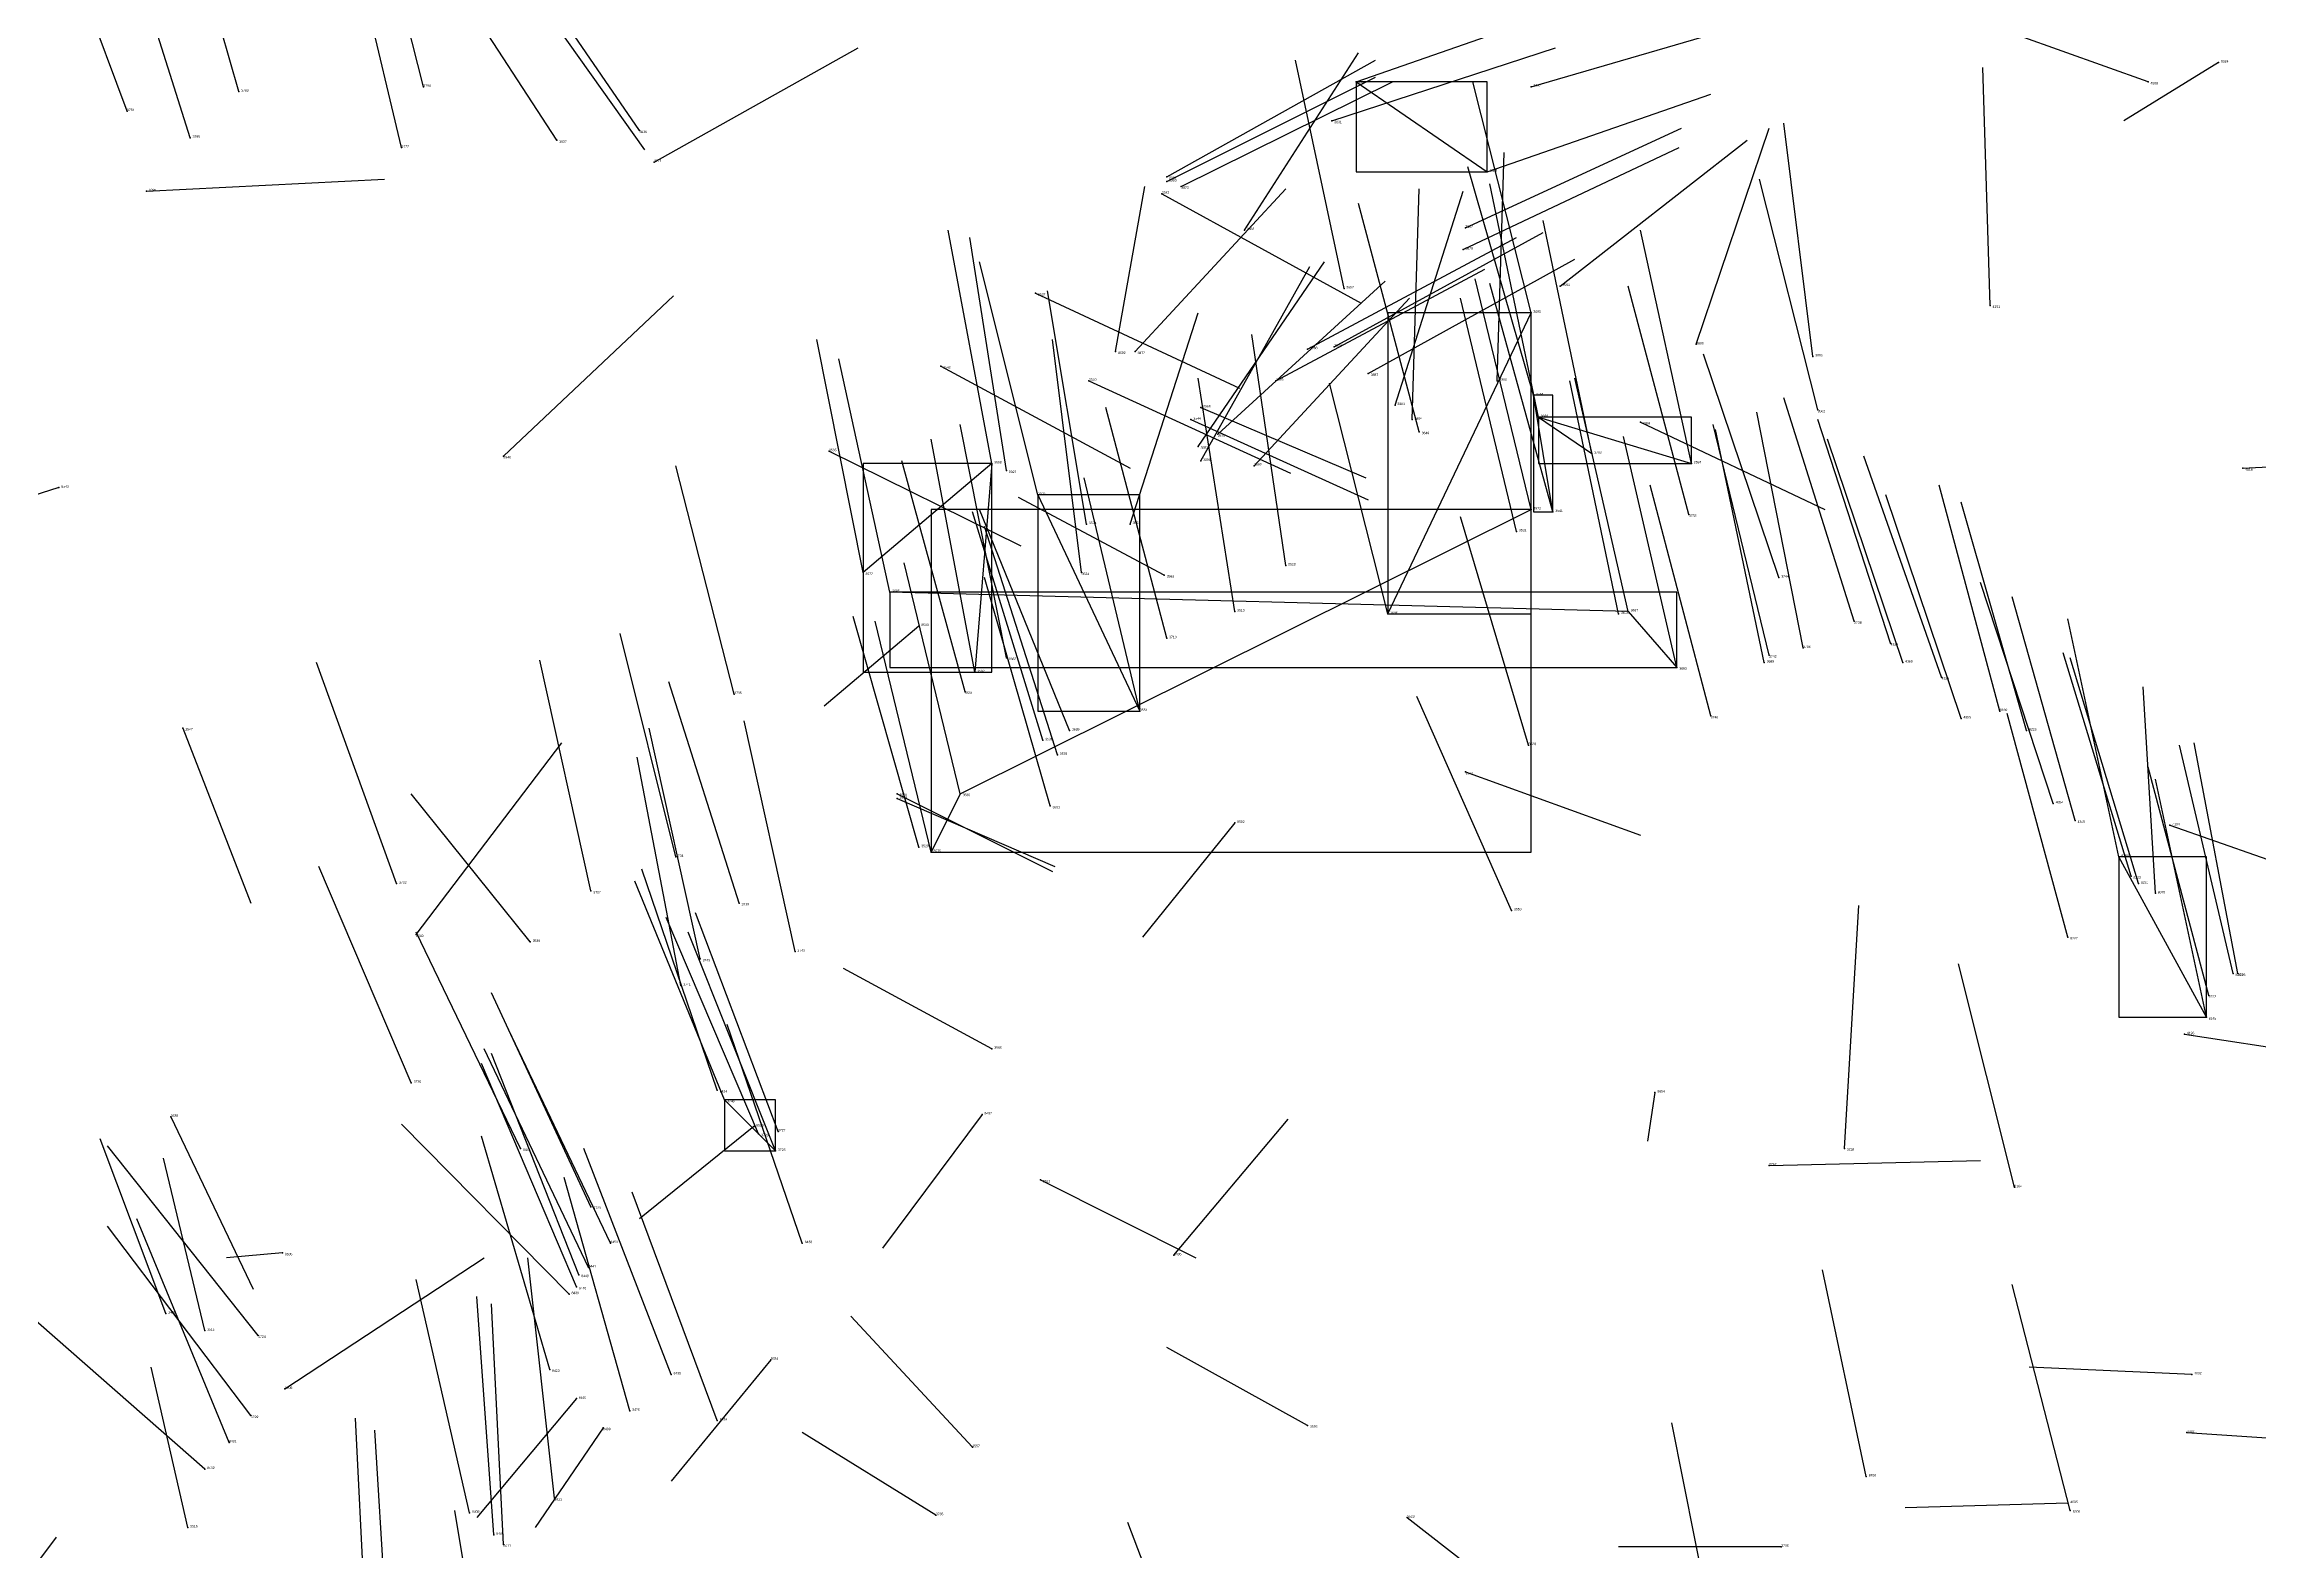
# Model space of a CAD drawing. Extents: x 59.1 to 70.8, y 600.3 to 605.1.
# Drawn here: x 64.224 to 65.136, y 602.825 to 603.445 of the extents above; entities that cross this region are included whole.
import ezdxf

# ---------------------------------------------------------------- set-up
doc = ezdxf.new("R2010")
doc.units = 0
for name, color, linetype in [('Clients', 3, 'CONTINUOUS'), ('Facilities', 3, 'CONTINUOUS'), ('Facilities_lines', 3, 'CONTINUOUS'), ('Min_max_boxes', 1, 'CONTINUOUS'), ('Normals', 1, 'CONTINUOUS'), ('Source_points', 5, 'CONTINUOUS'), ('Text', 3, 'CONTINUOUS')]:
    doc.layers.add(name, color=color, linetype=linetype)

msp = doc.modelspace()

# ---------------------------------------------------------------- linework, layer by layer
at = {"layer": 'Clients', "color": 5}
for p in [(64.818, 603.393, 456.958), (64.836, 603.335, 457.636), (64.837, 603.301, 457.563), (64.861, 603.277, 457.867), (64.902, 603.273, 457.826), (64.836, 603.254, 457.692), (64.561, 603.228, 457.874), (64.572, 603.22, 457.959), (64.607, 603.187, 457.674), (64.896, 603.189, 457.996), (64.675, 603.171, 457.667), (64.589, 603.113, 457.974), (65.078, 603.111, 463.099), (64.525, 602.99, 458.229)]:
    msp.add_point(p, dxfattribs=at)
at = {"layer": 'Facilities', "color": 3}
for p in [(65.119, 603.438, 460.734), (64.38, 603.428, 456.664), (64.764, 603.43, 457.091), (64.836, 603.428, 456.977), (65.09, 603.43, 454.438), (64.304, 603.426, 456.717), (64.258, 603.418, 456.724), (64.469, 603.41, 454.849), (64.754, 603.414, 456.946), (64.284, 603.407, 456.771), (64.371, 603.403, 456.679), (64.435, 603.406, 454.884), (64.475, 603.397, 457.379), (64.686, 603.391, 457.368), (64.266, 603.385, 459.004), (64.684, 603.384, 455.281), (64.686, 603.389, 457.291), (64.692, 603.387, 457.216), (64.718, 603.369, 457.536), (64.809, 603.37, 457.182), (64.808, 603.361, 457.143), (64.848, 603.346, 457.353), (64.632, 603.343, 455.255), (64.759, 603.345, 457.633), (65.025, 603.338, 457.594), (64.665, 603.319, 461.042), (64.673, 603.319, 457.435), (64.744, 603.32, 457.175), (64.755, 603.321, 457.184), (64.904, 603.322, 457.42), (64.593, 603.313, 455.195), (64.769, 603.31, 457.25), (64.952, 603.317, 457.436), (64.654, 603.307, 455.306), (64.731, 603.307, 457.231), (64.822, 603.307, 457.442), (64.696, 603.291, 455.437), (64.7, 603.296, 455.635), (64.78, 603.297, 457.392), (64.787, 603.291, 457.462), (64.839, 603.292, 457.9), (64.954, 603.295, 457.479), (64.707, 603.285, 457.341), (64.79, 603.286, 457.533), (64.881, 603.29, 455.756), (64.413, 603.276, 462.526), (64.547, 603.278, 455.229), (64.614, 603.273, 457.714), (64.699, 603.28, 457.377), (64.7, 603.274, 457.394), (64.62, 603.27, 457.641), (64.722, 603.272, 457.346), (65.129, 603.271, 454.538), (64.23, 603.263, 462.378), (64.633, 603.26, 457.802), (64.653, 603.248, 457.577), (64.671, 603.248, 457.505), (64.83, 603.245, 457.747), (64.845, 603.253, 457.595), (64.901, 603.252, 458.087), (64.651, 603.228, 457.559), (64.685, 603.227, 455.682), (64.735, 603.231, 457.509), (64.938, 603.226, 458.182), (64.714, 603.212, 457.56), (64.777, 603.211, 457.999), (64.872, 603.211, 457.974), (64.876, 603.212, 457.861), (64.584, 603.206, 463.169), (64.686, 603.201, 457.657), (64.969, 603.208, 458.275), (64.62, 603.193, 457.667), (64.932, 603.191, 457.979), (64.934, 603.194, 458.147), (64.948, 603.197, 457.933), (64.984, 603.199, 458.361), (64.989, 603.191, 458.152), (65.005, 603.185, 458.449), (64.508, 603.178, 458.061), (64.603, 603.179, 457.719), (64.281, 603.164, 455.134), (64.646, 603.163, 457.69), (64.91, 603.169, 458.03), (65.013, 603.168, 458.215), (65.029, 603.171, 458.54), (65.04, 603.163, 458.625), (64.635, 603.159, 457.734), (64.835, 603.157, 457.538), (64.641, 603.153, 457.806), (64.809, 603.146, 455.804), (64.575, 603.137, 455.636), (64.601, 603.137, 457.957), (64.575, 603.135, 455.712), (64.638, 603.132, 457.774), (65.051, 603.133, 458.344), (64.714, 603.125, 463.073), (65.06, 603.126, 458.412), (65.099, 603.124, 455.774), (64.484, 603.111, 458.294), (64.584, 603.115, 457.745), (64.369, 603.1, 458.104), (65.083, 603.103, 458.548), (65.086, 603.1, 458.62), (64.449, 603.097, 458.073), (64.51, 603.092, 458.384), (65.093, 603.096, 462.201), (64.828, 603.089, 457.569), (64.377, 603.079, 462.535), (64.424, 603.076, 455.082), (64.533, 603.072, 458.014), (65.057, 603.078, 458.532), (64.494, 603.069, 458.096), (65.125, 603.063, 458.732), (65.127, 603.063, 458.824), (64.486, 603.058, 458.151), (65.115, 603.054, 458.899), (65.114, 603.045, 463.04), (65.105, 603.038, 455.918), (64.614, 603.032, 455.61), (64.375, 603.018, 458.308), (64.501, 603.015, 458.527), (64.504, 603.011, 458.232), (64.887, 603.014, 460.779), (64.276, 603.004, 455.161), (64.516, 603, 463.167), (64.61, 603.005, 462.972), (64.42, 602.991, 458.473), (64.518, 602.997, 458.444), (64.526, 602.998, 458.434), (64.965, 602.991, 458.062), (64.934, 602.984, 456.255), (64.634, 602.978, 455.696), (65.035, 602.975, 459.628), (64.449, 602.967, 458.459), (64.322, 602.948, 462.815), (64.457, 602.952, 458.472), (64.536, 602.952, 458.544), (64.689, 602.947, 462.945), (64.444, 602.939, 458.526), (64.448, 602.942, 458.64), (64.44, 602.931, 458.806), (64.443, 602.934, 458.581), (64.274, 602.923, 455.136), (64.29, 602.916, 455.569), (64.312, 602.914, 458.403), (64.432, 602.9, 459.228), (64.523, 602.904, 462.814), (64.323, 602.892, 461.565), (64.482, 602.898, 458.813), (65.108, 602.898, 455.933), (64.309, 602.881, 458.287), (64.443, 602.888, 462.81), (64.465, 602.883, 458.866), (64.454, 602.876, 463.045), (64.501, 602.879, 458.789), (64.744, 602.877, 455.986), (65.106, 602.874, 456.246), (64.3, 602.87, 458.898), (64.606, 602.868, 455.636), (64.29, 602.859, 458.507), (64.974, 602.856, 460.427), (64.434, 602.847, 459.083), (65.057, 602.845, 455.943), (64.283, 602.835, 455.838), (64.399, 602.841, 459.414), (64.591, 602.84, 456.02), (64.785, 602.839, 455.692), (65.058, 602.842, 459.547), (64.409, 602.832, 459.498), (64.413, 602.828, 459.247), (64.939, 602.827, 456.088)]:
    msp.add_point(p, dxfattribs=at)
at = {"layer": 'Facilities_lines', "color": 3}
for p, q in [((64.764, 603.43, 457.091), (64.818, 603.393, 456.958)), ((64.777, 603.211, 457.999), (64.836, 603.335, 457.636)), ((64.845, 603.253, 457.595), (64.837, 603.301, 457.563)), ((64.839, 603.292, 457.9), (64.902, 603.273, 457.826)), ((64.839, 603.292, 457.9), (64.861, 603.277, 457.867)), ((64.614, 603.273, 457.714), (64.561, 603.228, 457.874)), ((64.614, 603.273, 457.714), (64.607, 603.187, 457.674)), ((64.601, 603.137, 457.957), (64.836, 603.254, 457.692)), ((64.633, 603.26, 457.802), (64.675, 603.171, 457.667)), ((64.876, 603.212, 457.861), (64.572, 603.22, 457.959)), ((64.876, 603.212, 457.861), (64.896, 603.189, 457.996)), ((64.601, 603.137, 457.957), (64.589, 603.113, 457.974)), ((65.114, 603.045, 463.04), (65.078, 603.111, 463.099)), ((64.504, 603.011, 458.232), (64.525, 602.99, 458.229))]:
    msp.add_line(p, q, dxfattribs=at)
at = {"layer": 'Min_max_boxes', "color": 1}
for p, q in [((64.818, 603.43, 456.958), (64.764, 603.43, 456.958)), ((64.764, 603.43, 456.958), (64.764, 603.393, 456.958)), ((64.818, 603.43, 457.091), (64.764, 603.43, 457.091)), ((64.764, 603.43, 457.091), (64.764, 603.393, 457.091)), ((64.764, 603.43, 456.958), (64.764, 603.43, 457.091)), ((64.818, 603.393, 456.958), (64.818, 603.43, 456.958)), ((64.818, 603.393, 457.091), (64.818, 603.43, 457.091)), ((64.818, 603.43, 456.958), (64.818, 603.43, 457.091)), ((64.764, 603.393, 456.958), (64.818, 603.393, 456.958)), ((64.764, 603.393, 457.091), (64.818, 603.393, 457.091)), ((64.764, 603.393, 456.958), (64.764, 603.393, 457.091)), ((64.818, 603.393, 456.958), (64.818, 603.393, 457.091)), ((64.836, 603.335, 457.636), (64.777, 603.335, 457.636)), ((64.777, 603.335, 457.636), (64.777, 603.211, 457.636)), ((64.836, 603.335, 457.999), (64.777, 603.335, 457.999)), ((64.777, 603.335, 457.999), (64.777, 603.211, 457.999)), ((64.777, 603.335, 457.636), (64.777, 603.335, 457.999)), ((64.836, 603.211, 457.636), (64.836, 603.335, 457.636)), ((64.836, 603.211, 457.999), (64.836, 603.335, 457.999)), ((64.836, 603.335, 457.636), (64.836, 603.335, 457.999)), ((64.845, 603.301, 457.563), (64.837, 603.301, 457.563)), ((64.837, 603.301, 457.563), (64.837, 603.253, 457.563)), ((64.845, 603.301, 457.595), (64.837, 603.301, 457.595)), ((64.837, 603.301, 457.595), (64.837, 603.253, 457.595)), ((64.837, 603.301, 457.563), (64.837, 603.301, 457.595)), ((64.845, 603.253, 457.563), (64.845, 603.301, 457.563)), ((64.845, 603.253, 457.595), (64.845, 603.301, 457.595)), ((64.845, 603.301, 457.563), (64.845, 603.301, 457.595)), ((64.902, 603.292, 457.826), (64.839, 603.292, 457.826)), ((64.839, 603.292, 457.826), (64.839, 603.273, 457.826)), ((64.902, 603.292, 457.9), (64.839, 603.292, 457.9)), ((64.839, 603.292, 457.9), (64.839, 603.273, 457.9)), ((64.839, 603.292, 457.826), (64.839, 603.292, 457.9)), ((64.902, 603.273, 457.826), (64.902, 603.292, 457.826)), ((64.902, 603.273, 457.9), (64.902, 603.292, 457.9)), ((64.902, 603.292, 457.826), (64.902, 603.292, 457.9)), ((64.614, 603.273, 457.674), (64.561, 603.273, 457.674)), ((64.561, 603.273, 457.674), (64.561, 603.187, 457.674)), ((64.614, 603.273, 457.874), (64.561, 603.273, 457.874)), ((64.561, 603.273, 457.874), (64.561, 603.187, 457.874)), ((64.561, 603.273, 457.674), (64.561, 603.273, 457.874)), ((64.614, 603.187, 457.674), (64.614, 603.273, 457.674)), ((64.614, 603.187, 457.874), (64.614, 603.273, 457.874)), ((64.614, 603.273, 457.674), (64.614, 603.273, 457.874)), ((64.839, 603.273, 457.826), (64.902, 603.273, 457.826)), ((64.839, 603.273, 457.9), (64.902, 603.273, 457.9)), ((64.839, 603.273, 457.826), (64.839, 603.273, 457.9)), ((64.902, 603.273, 457.826), (64.902, 603.273, 457.9)), ((64.836, 603.254, 457.692), (64.589, 603.254, 457.692)), ((64.589, 603.254, 457.692), (64.589, 603.113, 457.692)), ((64.836, 603.254, 457.974), (64.589, 603.254, 457.974)), ((64.589, 603.254, 457.974), (64.589, 603.113, 457.974)), ((64.589, 603.254, 457.692), (64.589, 603.254, 457.974)), ((64.675, 603.26, 457.667), (64.633, 603.26, 457.667)), ((64.633, 603.26, 457.667), (64.633, 603.171, 457.667)), ((64.675, 603.26, 457.802), (64.633, 603.26, 457.802)), ((64.633, 603.26, 457.802), (64.633, 603.171, 457.802)), ((64.633, 603.26, 457.667), (64.633, 603.26, 457.802)), ((64.675, 603.171, 457.667), (64.675, 603.26, 457.667)), ((64.675, 603.171, 457.802), (64.675, 603.26, 457.802)), ((64.675, 603.26, 457.667), (64.675, 603.26, 457.802)), ((64.836, 603.113, 457.692), (64.836, 603.254, 457.692)), ((64.836, 603.113, 457.974), (64.836, 603.254, 457.974)), ((64.836, 603.254, 457.692), (64.836, 603.254, 457.974)), ((64.837, 603.253, 457.563), (64.845, 603.253, 457.563)), ((64.837, 603.253, 457.595), (64.845, 603.253, 457.595)), ((64.837, 603.253, 457.563), (64.837, 603.253, 457.595)), ((64.845, 603.253, 457.563), (64.845, 603.253, 457.595)), ((64.896, 603.22, 457.861), (64.572, 603.22, 457.861)), ((64.572, 603.22, 457.861), (64.572, 603.189, 457.861)), ((64.896, 603.22, 457.996), (64.572, 603.22, 457.996)), ((64.572, 603.22, 457.996), (64.572, 603.189, 457.996)), ((64.572, 603.22, 457.861), (64.572, 603.22, 457.996)), ((64.896, 603.189, 457.861), (64.896, 603.22, 457.861)), ((64.896, 603.189, 457.996), (64.896, 603.22, 457.996)), ((64.896, 603.22, 457.861), (64.896, 603.22, 457.996)), ((64.777, 603.211, 457.636), (64.836, 603.211, 457.636)), ((64.777, 603.211, 457.999), (64.836, 603.211, 457.999)), ((64.777, 603.211, 457.636), (64.777, 603.211, 457.999)), ((64.836, 603.211, 457.636), (64.836, 603.211, 457.999)), ((64.561, 603.187, 457.674), (64.614, 603.187, 457.674)), ((64.561, 603.187, 457.874), (64.614, 603.187, 457.874)), ((64.561, 603.187, 457.674), (64.561, 603.187, 457.874)), ((64.572, 603.189, 457.861), (64.896, 603.189, 457.861)), ((64.572, 603.189, 457.996), (64.896, 603.189, 457.996)), ((64.572, 603.189, 457.861), (64.572, 603.189, 457.996)), ((64.614, 603.187, 457.674), (64.614, 603.187, 457.874)), ((64.896, 603.189, 457.861), (64.896, 603.189, 457.996)), ((64.633, 603.171, 457.667), (64.675, 603.171, 457.667)), ((64.633, 603.171, 457.802), (64.675, 603.171, 457.802)), ((64.633, 603.171, 457.667), (64.633, 603.171, 457.802)), ((64.675, 603.171, 457.667), (64.675, 603.171, 457.802)), ((64.589, 603.113, 457.692), (64.836, 603.113, 457.692)), ((64.589, 603.113, 457.974), (64.836, 603.113, 457.974)), ((64.589, 603.113, 457.692), (64.589, 603.113, 457.974)), ((64.836, 603.113, 457.692), (64.836, 603.113, 457.974)), ((65.114, 603.111, 463.04), (65.078, 603.111, 463.04)), ((65.078, 603.111, 463.04), (65.078, 603.045, 463.04)), ((65.114, 603.111, 463.099), (65.078, 603.111, 463.099)), ((65.078, 603.111, 463.099), (65.078, 603.045, 463.099)), ((65.078, 603.111, 463.04), (65.078, 603.111, 463.099)), ((65.114, 603.045, 463.04), (65.114, 603.111, 463.04)), ((65.114, 603.045, 463.099), (65.114, 603.111, 463.099)), ((65.114, 603.111, 463.04), (65.114, 603.111, 463.099)), ((65.078, 603.045, 463.04), (65.114, 603.045, 463.04)), ((65.078, 603.045, 463.099), (65.114, 603.045, 463.099)), ((65.078, 603.045, 463.04), (65.078, 603.045, 463.099)), ((65.114, 603.045, 463.04), (65.114, 603.045, 463.099)), ((64.525, 603.011, 458.229), (64.504, 603.011, 458.229)), ((64.504, 603.011, 458.229), (64.504, 602.99, 458.229)), ((64.525, 603.011, 458.232), (64.504, 603.011, 458.232)), ((64.504, 603.011, 458.232), (64.504, 602.99, 458.232)), ((64.504, 603.011, 458.229), (64.504, 603.011, 458.232)), ((64.525, 602.99, 458.229), (64.525, 603.011, 458.229)), ((64.525, 602.99, 458.232), (64.525, 603.011, 458.232)), ((64.525, 603.011, 458.229), (64.525, 603.011, 458.232)), ((64.504, 602.99, 458.229), (64.525, 602.99, 458.229)), ((64.504, 602.99, 458.232), (64.525, 602.99, 458.232)), ((64.504, 602.99, 458.229), (64.504, 602.99, 458.232)), ((64.525, 602.99, 458.229), (64.525, 602.99, 458.232))]:
    msp.add_line(p, q, dxfattribs=at)
at = {"layer": 'Normals', "color": 1}
for p, q in [((64.304, 603.426, 456.717), (64.277, 603.521, 456.699)), ((64.38, 603.428, 456.664), (64.356, 603.524, 456.652)), ((64.258, 603.418, 456.724), (64.225, 603.507, 456.694)), ((64.284, 603.407, 456.771), (64.255, 603.499, 456.745)), ((64.371, 603.403, 456.679), (64.348, 603.5, 456.669)), ((64.435, 603.406, 454.884), (64.39, 603.475, 454.941)), ((64.469, 603.41, 454.849), (64.421, 603.48, 454.902)), ((64.422, 603.471, 454.828), (64.471, 603.402, 454.775)), ((64.764, 603.43, 457.091), (64.856, 603.462, 457.116)), ((64.836, 603.428, 456.977), (64.929, 603.455, 457.001)), ((65.09, 603.43, 454.438), (65.037, 603.449, 454.521)), ((64.475, 603.397, 457.379), (64.559, 603.444, 457.406)), ((64.686, 603.391, 457.368), (64.772, 603.439, 457.387)), ((64.718, 603.369, 457.536), (64.765, 603.442, 457.586)), ((64.759, 603.345, 457.633), (64.739, 603.439, 457.66)), ((64.754, 603.414, 456.946), (64.846, 603.444, 456.972)), ((65.119, 603.438, 460.734), (65.08, 603.414, 460.823)), ((64.686, 603.389, 457.291), (64.772, 603.432, 457.318)), ((64.692, 603.387, 457.216), (64.779, 603.43, 457.241)), ((64.836, 603.335, 457.636), (64.812, 603.43, 457.657)), ((65.025, 603.338, 457.594), (65.022, 603.436, 457.614)), ((64.818, 603.393, 456.958), (64.91, 603.425, 456.982)), ((64.809, 603.37, 457.182), (64.898, 603.411, 457.199)), ((64.904, 603.322, 457.42), (64.934, 603.411, 457.455)), ((64.952, 603.317, 457.436), (64.94, 603.413, 457.463)), ((64.808, 603.361, 457.143), (64.897, 603.403, 457.161)), ((64.822, 603.307, 457.442), (64.825, 603.401, 457.475)), ((64.848, 603.346, 457.353), (64.925, 603.406, 457.376)), ((64.837, 603.301, 457.563), (64.81, 603.395, 457.585)), ((64.266, 603.385, 459.004), (64.364, 603.39, 459.021)), ((64.665, 603.319, 461.042), (64.677, 603.387, 461.115)), ((64.673, 603.319, 457.435), (64.735, 603.386, 457.476)), ((64.684, 603.384, 455.281), (64.766, 603.339, 455.246)), ((64.78, 603.297, 457.392), (64.808, 603.385, 457.43)), ((64.787, 603.291, 457.462), (64.79, 603.386, 457.494)), ((64.839, 603.292, 457.9), (64.819, 603.388, 457.918)), ((64.954, 603.295, 457.479), (64.93, 603.39, 457.499)), ((64.79, 603.286, 457.533), (64.765, 603.38, 457.556)), ((64.861, 603.277, 457.867), (64.841, 603.373, 457.886)), ((64.614, 603.273, 457.714), (64.596, 603.369, 457.734)), ((64.62, 603.27, 457.641), (64.605, 603.366, 457.665)), ((64.744, 603.32, 457.175), (64.83, 603.366, 457.196)), ((64.755, 603.321, 457.184), (64.841, 603.368, 457.203)), ((64.902, 603.273, 457.826), (64.881, 603.369, 457.845)), ((64.633, 603.26, 457.802), (64.609, 603.356, 457.819)), ((64.699, 603.28, 457.377), (64.751, 603.356, 457.416)), ((64.769, 603.31, 457.25), (64.854, 603.357, 457.272)), ((64.7, 603.274, 457.394), (64.745, 603.354, 457.433)), ((64.707, 603.285, 457.341), (64.776, 603.348, 457.377)), ((64.731, 603.307, 457.231), (64.817, 603.353, 457.254)), ((64.836, 603.254, 457.692), (64.813, 603.349, 457.711)), ((64.845, 603.253, 457.595), (64.819, 603.347, 457.617)), ((64.901, 603.252, 458.087), (64.876, 603.346, 458.109)), ((64.413, 603.276, 462.526), (64.483, 603.342, 462.499)), ((64.632, 603.343, 455.255), (64.716, 603.304, 455.218)), ((64.653, 603.248, 457.577), (64.637, 603.344, 457.6)), ((64.722, 603.272, 457.346), (64.786, 603.341, 457.38)), ((64.83, 603.245, 457.747), (64.807, 603.341, 457.764)), ((64.671, 603.248, 457.505), (64.699, 603.335, 457.544)), ((64.561, 603.228, 457.874), (64.542, 603.324, 457.894)), ((64.651, 603.228, 457.559), (64.639, 603.324, 457.585)), ((64.735, 603.231, 457.509), (64.721, 603.326, 457.536)), ((64.938, 603.226, 458.182), (64.907, 603.318, 458.205)), ((64.572, 603.22, 457.959), (64.551, 603.316, 457.978)), ((64.593, 603.313, 455.195), (64.671, 603.271, 455.15)), ((64.654, 603.307, 455.306), (64.737, 603.269, 455.266)), ((64.714, 603.212, 457.56), (64.699, 603.308, 457.585)), ((64.777, 603.211, 457.999), (64.753, 603.306, 458.02)), ((64.872, 603.211, 457.974), (64.852, 603.307, 457.99)), ((64.876, 603.212, 457.861), (64.854, 603.308, 457.881)), ((64.969, 603.208, 458.275), (64.94, 603.3, 458.301)), ((64.686, 603.201, 457.657), (64.661, 603.296, 457.673)), ((64.696, 603.291, 455.437), (64.769, 603.258, 455.377)), ((64.7, 603.296, 455.635), (64.768, 603.267, 455.568)), ((64.948, 603.197, 457.933), (64.929, 603.294, 457.949)), ((64.984, 603.199, 458.361), (64.954, 603.291, 458.387)), ((64.607, 603.187, 457.674), (64.589, 603.283, 457.694)), ((64.62, 603.193, 457.667), (64.601, 603.289, 457.688)), ((64.896, 603.189, 457.996), (64.874, 603.284, 458.016)), ((64.881, 603.29, 455.756), (64.957, 603.254, 455.702)), ((64.934, 603.194, 458.147), (64.911, 603.289, 458.167)), ((64.932, 603.191, 457.979), (64.912, 603.287, 457.996)), ((64.989, 603.191, 458.152), (64.958, 603.283, 458.175)), ((64.547, 603.278, 455.229), (64.626, 603.239, 455.182)), ((64.603, 603.179, 457.719), (64.577, 603.274, 457.734)), ((65.005, 603.185, 458.449), (64.973, 603.276, 458.477)), ((65.129, 603.271, 454.538), (65.206, 603.275, 454.474)), ((64.508, 603.178, 458.061), (64.484, 603.272, 458.084)), ((64.675, 603.171, 457.667), (64.652, 603.267, 457.685)), ((64.91, 603.169, 458.03), (64.885, 603.264, 458.05)), ((65.029, 603.171, 458.54), (65.004, 603.264, 458.567)), ((64.23, 603.263, 462.378), (64.195, 603.252, 462.471)), ((64.646, 603.163, 457.69), (64.609, 603.254, 457.709)), ((64.685, 603.227, 455.682), (64.625, 603.259, 455.755)), ((65.013, 603.168, 458.215), (64.982, 603.26, 458.239)), ((65.04, 603.163, 458.625), (65.013, 603.257, 458.648)), ((64.635, 603.159, 457.734), (64.606, 603.253, 457.753)), ((64.641, 603.153, 457.806), (64.611, 603.247, 457.823)), ((64.835, 603.157, 457.538), (64.807, 603.251, 457.558)), ((64.601, 603.137, 457.957), (64.578, 603.232, 457.976)), ((64.638, 603.132, 457.774), (64.611, 603.226, 457.794)), ((65.051, 603.133, 458.344), (65.021, 603.224, 458.372)), ((65.06, 603.126, 458.412), (65.034, 603.218, 458.442)), ((64.584, 603.115, 457.745), (64.557, 603.21, 457.762)), ((65.078, 603.111, 463.099), (65.057, 603.209, 463.106)), ((64.484, 603.111, 458.294), (64.461, 603.203, 458.325)), ((64.584, 603.206, 463.169), (64.545, 603.173, 463.255)), ((64.589, 603.113, 457.974), (64.566, 603.208, 457.993)), ((64.369, 603.1, 458.104), (64.336, 603.191, 458.13)), ((64.449, 603.097, 458.073), (64.428, 603.192, 458.098)), ((65.083, 603.103, 458.548), (65.055, 603.195, 458.575)), ((65.086, 603.1, 458.62), (65.058, 603.193, 458.646)), ((64.51, 603.092, 458.384), (64.481, 603.183, 458.413)), ((65.093, 603.096, 462.201), (65.088, 603.181, 462.148)), ((64.828, 603.089, 457.569), (64.789, 603.177, 457.595)), ((64.281, 603.164, 455.134), (64.309, 603.092, 455.07)), ((64.494, 603.069, 458.096), (64.473, 603.164, 458.119)), ((64.533, 603.072, 458.014), (64.512, 603.167, 458.037)), ((65.057, 603.078, 458.532), (65.032, 603.17, 458.563)), ((64.377, 603.079, 462.535), (64.437, 603.158, 462.546)), ((65.125, 603.063, 458.732), (65.103, 603.157, 458.757)), ((65.127, 603.063, 458.824), (65.109, 603.158, 458.85)), ((64.486, 603.058, 458.151), (64.468, 603.152, 458.178)), ((64.809, 603.146, 455.804), (64.881, 603.12, 455.74)), ((65.115, 603.054, 458.899), (65.09, 603.148, 458.923)), ((64.424, 603.076, 455.082), (64.375, 603.137, 455.144)), ((64.575, 603.137, 455.636), (64.639, 603.105, 455.567)), ((65.114, 603.045, 463.04), (65.093, 603.143, 463.047)), ((64.575, 603.135, 455.712), (64.64, 603.107, 455.642)), ((64.714, 603.125, 463.073), (64.676, 603.078, 463.153)), ((65.099, 603.124, 455.774), (65.179, 603.096, 455.721)), ((64.375, 603.018, 458.308), (64.337, 603.107, 458.334)), ((64.504, 603.011, 458.232), (64.467, 603.101, 458.257)), ((64.501, 603.015, 458.527), (64.47, 603.106, 458.555)), ((64.965, 602.991, 458.062), (64.971, 603.091, 458.058)), ((64.518, 602.997, 458.444), (64.48, 603.086, 458.469)), ((64.526, 602.998, 458.434), (64.492, 603.088, 458.461)), ((64.42, 602.991, 458.473), (64.377, 603.08, 458.489)), ((64.525, 602.99, 458.229), (64.489, 603.08, 458.254)), ((64.614, 603.032, 455.61), (64.553, 603.065, 455.682)), ((65.035, 602.975, 459.628), (65.012, 603.067, 459.66)), ((64.449, 602.967, 458.459), (64.408, 603.055, 458.483)), ((64.457, 602.952, 458.472), (64.415, 603.04, 458.494)), ((64.536, 602.952, 458.544), (64.505, 603.042, 458.573)), ((65.105, 603.038, 455.918), (65.19, 603.025, 455.868)), ((64.443, 602.934, 458.581), (64.404, 603.026, 458.589)), ((64.448, 602.942, 458.64), (64.405, 603.032, 458.643)), ((64.444, 602.939, 458.526), (64.408, 603.03, 458.548)), ((64.887, 603.014, 460.779), (64.884, 602.994, 460.877)), ((64.276, 603.004, 455.161), (64.31, 602.933, 455.099)), ((64.44, 602.931, 458.806), (64.371, 603.001, 458.788)), ((64.516, 603, 463.167), (64.469, 602.962, 463.246)), ((64.61, 603.005, 462.972), (64.569, 602.95, 463.045)), ((64.689, 602.947, 462.945), (64.736, 603.003, 462.877)), ((64.274, 602.923, 455.136), (64.247, 602.995, 455.2)), ((64.312, 602.914, 458.403), (64.25, 602.992, 458.413)), ((64.432, 602.9, 459.228), (64.404, 602.996, 459.239)), ((64.482, 602.898, 458.813), (64.446, 602.991, 458.81)), ((64.29, 602.916, 455.569), (64.273, 602.987, 455.638)), ((64.934, 602.984, 456.255), (65.021, 602.986, 456.206)), ((64.465, 602.883, 458.866), (64.438, 602.979, 458.873)), ((64.501, 602.879, 458.789), (64.466, 602.973, 458.789)), ((64.634, 602.978, 455.696), (64.698, 602.946, 455.626)), ((64.309, 602.881, 458.287), (64.25, 602.959, 458.307)), ((64.3, 602.87, 458.898), (64.262, 602.962, 458.899)), ((64.322, 602.948, 462.815), (64.299, 602.946, 462.912)), ((64.323, 602.892, 461.565), (64.405, 602.946, 461.545)), ((64.434, 602.847, 459.083), (64.423, 602.946, 459.094)), ((64.399, 602.841, 459.414), (64.377, 602.937, 459.433)), ((64.974, 602.856, 460.427), (64.956, 602.941, 460.377)), ((65.058, 602.842, 459.547), (65.034, 602.935, 459.575)), ((64.409, 602.832, 459.498), (64.402, 602.93, 459.517)), ((64.413, 602.828, 459.247), (64.408, 602.927, 459.261)), ((64.29, 602.859, 458.507), (64.216, 602.924, 458.492)), ((64.606, 602.868, 455.636), (64.556, 602.922, 455.704)), ((64.744, 602.877, 455.986), (64.686, 602.909, 456.061)), ((64.283, 602.835, 455.838), (64.268, 602.901, 455.912)), ((64.523, 602.904, 462.814), (64.482, 602.854, 462.891)), ((65.108, 602.898, 455.933), (65.041, 602.901, 456.008)), ((64.357, 602.783, 459.687), (64.352, 602.88, 459.71)), ((64.443, 602.888, 462.81), (64.402, 602.839, 462.886)), ((64.366, 602.777, 459.611), (64.36, 602.875, 459.63)), ((64.454, 602.876, 463.045), (64.426, 602.835, 463.132)), ((64.591, 602.84, 456.02), (64.536, 602.874, 456.096)), ((64.913, 602.782, 459.587), (64.894, 602.878, 459.61)), ((65.106, 602.874, 456.246), (65.197, 602.868, 456.205)), ((65.057, 602.845, 455.943), (64.99, 602.843, 456.017)), ((64.409, 602.745, 459.461), (64.393, 602.842, 459.48)), ((64.703, 602.75, 458.631), (64.67, 602.837, 458.669)), ((64.785, 602.839, 455.692), (64.843, 602.794, 455.624)), ((64.169, 602.751, 460.723), (64.229, 602.831, 460.724)), ((64.939, 602.827, 456.088), (64.872, 602.827, 456.163))]:
    msp.add_line(p, q, dxfattribs=at)
at = {"layer": 'Source_points', "color": 5}
for p in [(65.119, 603.438, 460.734), (64.38, 603.428, 456.664), (64.764, 603.43, 457.091), (64.836, 603.428, 456.977), (65.09, 603.43, 454.438), (64.304, 603.426, 456.717), (64.258, 603.418, 456.724), (64.469, 603.41, 454.849), (64.754, 603.414, 456.946), (64.284, 603.407, 456.771), (64.371, 603.403, 456.679), (64.435, 603.406, 454.884), (64.475, 603.397, 457.379), (64.686, 603.391, 457.368), (64.818, 603.393, 456.958), (64.266, 603.385, 459.004), (64.684, 603.384, 455.281), (64.686, 603.389, 457.291), (64.692, 603.387, 457.216), (64.718, 603.369, 457.536), (64.809, 603.37, 457.182), (64.808, 603.361, 457.143), (64.848, 603.346, 457.353), (64.632, 603.343, 455.255), (64.759, 603.345, 457.633), (65.025, 603.338, 457.594), (64.836, 603.335, 457.636), (64.665, 603.319, 461.042), (64.673, 603.319, 457.435), (64.744, 603.32, 457.175), (64.755, 603.321, 457.184), (64.904, 603.322, 457.42), (64.593, 603.313, 455.195), (64.769, 603.31, 457.25), (64.952, 603.317, 457.436), (64.654, 603.307, 455.306), (64.731, 603.307, 457.231), (64.822, 603.307, 457.442), (64.837, 603.301, 457.563), (64.696, 603.291, 455.437), (64.7, 603.296, 455.635), (64.78, 603.297, 457.392), (64.787, 603.291, 457.462), (64.839, 603.292, 457.9), (64.954, 603.295, 457.479), (64.707, 603.285, 457.341), (64.79, 603.286, 457.533), (64.881, 603.29, 455.756), (64.413, 603.276, 462.526), (64.547, 603.278, 455.229), (64.614, 603.273, 457.714), (64.699, 603.28, 457.377), (64.7, 603.274, 457.394), (64.861, 603.277, 457.867), (64.902, 603.273, 457.826), (64.62, 603.27, 457.641), (64.722, 603.272, 457.346), (65.129, 603.271, 454.538), (64.23, 603.263, 462.378), (64.633, 603.26, 457.802), (64.836, 603.254, 457.692), (64.653, 603.248, 457.577), (64.671, 603.248, 457.505), (64.83, 603.245, 457.747), (64.845, 603.253, 457.595), (64.901, 603.252, 458.087), (64.561, 603.228, 457.874), (64.651, 603.228, 457.559), (64.685, 603.227, 455.682), (64.735, 603.231, 457.509), (64.572, 603.22, 457.959), (64.938, 603.226, 458.182), (64.714, 603.212, 457.56), (64.777, 603.211, 457.999), (64.872, 603.211, 457.974), (64.876, 603.212, 457.861), (64.584, 603.206, 463.169), (64.686, 603.201, 457.657), (64.969, 603.208, 458.275), (64.62, 603.193, 457.667), (64.932, 603.191, 457.979), (64.934, 603.194, 458.147), (64.948, 603.197, 457.933), (64.984, 603.199, 458.361), (64.989, 603.191, 458.152), (64.607, 603.187, 457.674), (64.896, 603.189, 457.996), (65.005, 603.185, 458.449), (64.508, 603.178, 458.061), (64.603, 603.179, 457.719), (64.281, 603.164, 455.134), (64.646, 603.163, 457.69), (64.675, 603.171, 457.667), (64.91, 603.169, 458.03), (65.013, 603.168, 458.215), (65.029, 603.171, 458.54), (65.04, 603.163, 458.625), (64.635, 603.159, 457.734), (64.835, 603.157, 457.538), (64.641, 603.153, 457.806), (64.809, 603.146, 455.804), (64.575, 603.137, 455.636), (64.601, 603.137, 457.957), (64.575, 603.135, 455.712), (64.638, 603.132, 457.774), (65.051, 603.133, 458.344), (64.714, 603.125, 463.073), (65.06, 603.126, 458.412), (65.099, 603.124, 455.774), (64.484, 603.111, 458.294), (64.584, 603.115, 457.745), (64.589, 603.113, 457.974), (65.078, 603.111, 463.099), (64.369, 603.1, 458.104), (65.083, 603.103, 458.548), (65.086, 603.1, 458.62), (64.449, 603.097, 458.073), (64.51, 603.092, 458.384), (65.093, 603.096, 462.201), (64.828, 603.089, 457.569), (64.377, 603.079, 462.535), (64.424, 603.076, 455.082), (64.533, 603.072, 458.014), (65.057, 603.078, 458.532), (64.494, 603.069, 458.096), (65.125, 603.063, 458.732), (65.127, 603.063, 458.824), (64.486, 603.058, 458.151), (65.115, 603.054, 458.899), (65.114, 603.045, 463.04), (65.105, 603.038, 455.918), (64.614, 603.032, 455.61), (64.375, 603.018, 458.308), (64.501, 603.015, 458.527), (64.504, 603.011, 458.232), (64.887, 603.014, 460.779), (64.276, 603.004, 455.161), (64.516, 603, 463.167), (64.61, 603.005, 462.972), (64.42, 602.991, 458.473), (64.518, 602.997, 458.444), (64.525, 602.99, 458.229), (64.526, 602.998, 458.434), (64.965, 602.991, 458.062), (64.934, 602.984, 456.255), (64.634, 602.978, 455.696), (65.035, 602.975, 459.628), (64.449, 602.967, 458.459), (64.322, 602.948, 462.815), (64.457, 602.952, 458.472), (64.536, 602.952, 458.544), (64.689, 602.947, 462.945), (64.444, 602.939, 458.526), (64.448, 602.942, 458.64), (64.44, 602.931, 458.806), (64.443, 602.934, 458.581), (64.274, 602.923, 455.136), (64.29, 602.916, 455.569), (64.312, 602.914, 458.403), (64.432, 602.9, 459.228), (64.523, 602.904, 462.814), (64.323, 602.892, 461.565), (64.482, 602.898, 458.813), (65.108, 602.898, 455.933), (64.309, 602.881, 458.287), (64.443, 602.888, 462.81), (64.465, 602.883, 458.866), (64.454, 602.876, 463.045), (64.501, 602.879, 458.789), (64.744, 602.877, 455.986), (65.106, 602.874, 456.246), (64.3, 602.87, 458.898), (64.606, 602.868, 455.636), (64.29, 602.859, 458.507), (64.974, 602.856, 460.427), (64.434, 602.847, 459.083), (65.057, 602.845, 455.943), (64.283, 602.835, 455.838), (64.399, 602.841, 459.414), (64.591, 602.84, 456.02), (64.785, 602.839, 455.692), (65.058, 602.842, 459.547), (64.409, 602.832, 459.498), (64.413, 602.828, 459.247), (64.939, 602.827, 456.088)]:
    msp.add_point(p, dxfattribs=at)

# ---------------------------------------------------------------- texts
at = {"layer": 'Text', "color": 3}
for s, p in [('8324', (65.12, 603.438, 460.734)), ('3794', (64.38, 603.428, 456.664)), ('3870', (64.764, 603.429, 457.091)), ('3797', (64.837, 603.428, 456.977)), ('4508', (65.091, 603.429, 454.438)), ('3781', (64.258, 603.418, 456.724)), ('3789', (64.305, 603.426, 456.717)), ('3838', (64.469, 603.409, 454.849)), ('3801', (64.755, 603.413, 456.946)), ('3795', (64.285, 603.407, 456.771)), ('3777', (64.371, 603.403, 456.679)), ('3837', (64.436, 603.405, 454.884)), ('3721', (64.475, 603.397, 457.379)), ('3891', (64.687, 603.39, 457.368)), ('3805', (64.819, 603.393, 456.958)), ('8395', (64.267, 603.385, 459.004)), ('3542', (64.684, 603.384, 455.281)), ('3900', (64.687, 603.389, 457.291)), ('3873', (64.692, 603.386, 457.216)), ('3663', (64.719, 603.369, 457.536)), ('3867', (64.809, 603.37, 457.182)), ('3879', (64.809, 603.361, 457.143)), ('3657', (64.76, 603.345, 457.633)), ('3902', (64.849, 603.346, 457.353)), ('3537', (64.633, 603.342, 455.255)), ('3685', (64.837, 603.335, 457.636)), ('4151', (65.026, 603.337, 457.594)), ('8592', (64.666, 603.318, 461.042)), ('3877', (64.674, 603.318, 457.435)), ('3868', (64.745, 603.32, 457.175)), ('3874', (64.755, 603.321, 457.184)), ('3886', (64.904, 603.322, 457.42)), ('3883', (64.953, 603.317, 457.436)), ('3549', (64.594, 603.312, 455.195)), ('3887', (64.77, 603.309, 457.25)), ('3540', (64.654, 603.307, 455.306)), ('3876', (64.731, 603.307, 457.231)), ('3906', (64.823, 603.307, 457.442)), ('3764', (64.838, 603.301, 457.563)), ('3544', (64.697, 603.291, 455.437)), ('3568', (64.701, 603.296, 455.635)), ('3881', (64.781, 603.297, 457.392)), ('3884', (64.788, 603.291, 457.462)), ('3688', (64.84, 603.292, 457.9)), ('3502', (64.954, 603.294, 457.479)), ('3878', (64.707, 603.284, 457.341)), ('3649', (64.791, 603.285, 457.533)), ('3659', (64.882, 603.289, 455.756)), ('8546', (64.413, 603.275, 462.526)), ('3535', (64.547, 603.278, 455.229)), ('3658', (64.615, 603.273, 457.714)), ('3882', (64.7, 603.279, 457.377)), ('3898', (64.701, 603.274, 457.394)), ('3892', (64.722, 603.272, 457.346)), ('3703', (64.862, 603.277, 457.867)), ('3694', (64.903, 603.273, 457.826)), ('8540', (64.231, 603.263, 462.378)), ('3697', (64.621, 603.269, 457.641)), ('4516', (65.13, 603.27, 454.538)), ('3702', (64.633, 603.26, 457.802)), ('3572', (64.837, 603.254, 457.692)), ('3541', (64.846, 603.253, 457.595)), ('3514', (64.654, 603.248, 457.577)), ('3503', (64.672, 603.248, 457.505)), ('3532', (64.831, 603.245, 457.747)), ('3733', (64.901, 603.251, 458.087)), ('3577', (64.562, 603.227, 457.874)), ('3524', (64.651, 603.227, 457.559)), ('3565', (64.686, 603.226, 455.682)), ('3523', (64.736, 603.231, 457.509)), ('3744', (64.939, 603.226, 458.182)), ('3695', (64.573, 603.22, 457.959)), ('3510', (64.715, 603.212, 457.56)), ('3696', (64.778, 603.211, 457.999)), ('3618', (64.873, 603.211, 457.974)), ('3687', (64.877, 603.212, 457.861)), ('8500', (64.585, 603.206, 463.169)), ('3710', (64.687, 603.201, 457.657)), ('3738', (64.969, 603.207, 458.275)), ('3682', (64.621, 603.192, 457.667)), ('3689', (64.933, 603.191, 457.979)), ('3742', (64.934, 603.193, 458.147)), ('3706', (64.948, 603.197, 457.933)), ('4358', (64.984, 603.198, 458.361)), ('4360', (64.99, 603.191, 458.152)), ('3582', (64.608, 603.187, 457.674)), ('3693', (64.897, 603.188, 457.996)), ('4353', (65.005, 603.184, 458.449)), ('3735', (64.508, 603.178, 458.061)), ('3531', (64.603, 603.178, 457.719)), ('3551', (64.675, 603.171, 457.667)), ('8169', (65.029, 603.171, 458.54)), ('3547', (64.282, 603.163, 455.134)), ('3699', (64.647, 603.163, 457.69)), ('3746', (64.91, 603.168, 458.03)), ('4355', (65.014, 603.168, 458.215)), ('8225', (65.041, 603.163, 458.625)), ('3536', (64.636, 603.159, 457.734)), ('3576', (64.642, 603.153, 457.806)), ('3528', (64.835, 603.157, 457.538)), ('3571', (64.809, 603.145, 455.804)), ('3570', (64.576, 603.136, 455.636)), ('3613', (64.576, 603.135, 455.712)), ('3580', (64.602, 603.136, 457.957)), ('3561', (64.639, 603.131, 457.774)), ('4354', (65.052, 603.133, 458.344)), ('8502', (64.715, 603.125, 463.073)), ('4345', (65.061, 603.125, 458.412)), ('4194', (65.1, 603.124, 455.774)), ('3734', (64.484, 603.111, 458.294)), ('3520', (64.585, 603.115, 457.745)), ('3575', (64.59, 603.113, 457.974)), ('8360', (65.079, 603.111, 463.099)), ('3732', (64.37, 603.1, 458.104)), ('8232', (65.084, 603.102, 458.548)), ('8231', (65.087, 603.1, 458.62)), ('3737', (64.45, 603.096, 458.073)), ('3739', (64.511, 603.091, 458.384)), ('3550', (64.829, 603.089, 457.569)), ('8079', (65.094, 603.096, 462.201)), ('8549', (64.377, 603.078, 462.535)), ('3539', (64.425, 603.076, 455.082)), ('3740', (64.534, 603.072, 458.014)), ('8227', (65.058, 603.077, 458.532)), ('3749', (64.495, 603.068, 458.096)), ('8201', (65.126, 603.062, 458.732)), ('8226', (65.127, 603.062, 458.824)), ('3741', (64.487, 603.058, 458.151)), ('8222', (65.115, 603.053, 458.899)), ('8145', (65.115, 603.044, 463.04)), ('4193', (65.106, 603.038, 455.918)), ('3566', (64.615, 603.032, 455.61)), ('3736', (64.376, 603.018, 458.308)), ('8424', (64.502, 603.014, 458.527)), ('3748', (64.505, 603.01, 458.232)), ('8654', (64.888, 603.014, 460.779)), ('3538', (64.276, 603.004, 455.161)), ('8503', (64.517, 603, 463.167)), ('3727', (64.526, 602.998, 458.434)), ('8497', (64.611, 603.005, 462.972)), ('8445', (64.421, 602.99, 458.473)), ('3728', (64.519, 602.996, 458.444)), ('3725', (64.526, 602.99, 458.229)), ('3726', (64.966, 602.99, 458.062)), ('3767', (64.934, 602.984, 456.255)), ('3521', (64.635, 602.977, 455.696)), ('8184', (65.035, 602.975, 459.628)), ('3723', (64.45, 602.966, 458.459)), ('8450', (64.457, 602.952, 458.472)), ('8438', (64.537, 602.952, 458.544)), ('8505', (64.323, 602.947, 462.815)), ('8496', (64.689, 602.947, 462.945)), ('8449', (64.445, 602.938, 458.526)), ('8441', (64.448, 602.942, 458.64)), ('8439', (64.441, 602.931, 458.806)), ('8446', (64.444, 602.933, 458.581)), ('3489', (64.275, 602.923, 455.136)), ('3515', (64.291, 602.916, 455.569)), ('3724', (64.312, 602.913, 458.403)), ('8420', (64.433, 602.899, 459.228)), ('8435', (64.483, 602.898, 458.813)), ('8534', (64.523, 602.904, 462.814)), ('4002', (65.109, 602.898, 455.933)), ('8606', (64.323, 602.892, 461.565)), ('3729', (64.309, 602.88, 458.287)), ('8510', (64.444, 602.888, 462.81)), ('8428', (64.466, 602.883, 458.866)), ('8436', (64.502, 602.879, 458.789)), ('8431', (64.3, 602.87, 458.898)), ('8499', (64.454, 602.875, 463.045)), ('3525', (64.745, 602.876, 455.986)), ('4362', (65.106, 602.874, 456.246)), ('3557', (64.606, 602.868, 455.636)), ('8432', (64.291, 602.859, 458.507)), ('8456', (64.975, 602.856, 460.427)), ('8421', (64.434, 602.846, 459.083)), ('4005', (65.058, 602.845, 455.943)), ('3516', (64.284, 602.835, 455.838)), ('8408', (64.4, 602.841, 459.414)), ('3765', (64.591, 602.84, 456.02)), ('3529', (64.785, 602.839, 455.692)), ('8200', (65.059, 602.841, 459.547)), ('8406', (64.41, 602.832, 459.498)), ('8411', (64.413, 602.827, 459.247)), ('3768', (64.939, 602.827, 456.088))]:
    msp.add_text(s, height=0.001, dxfattribs=at).set_placement(p)

doc.saveas('drawing.dxf')
